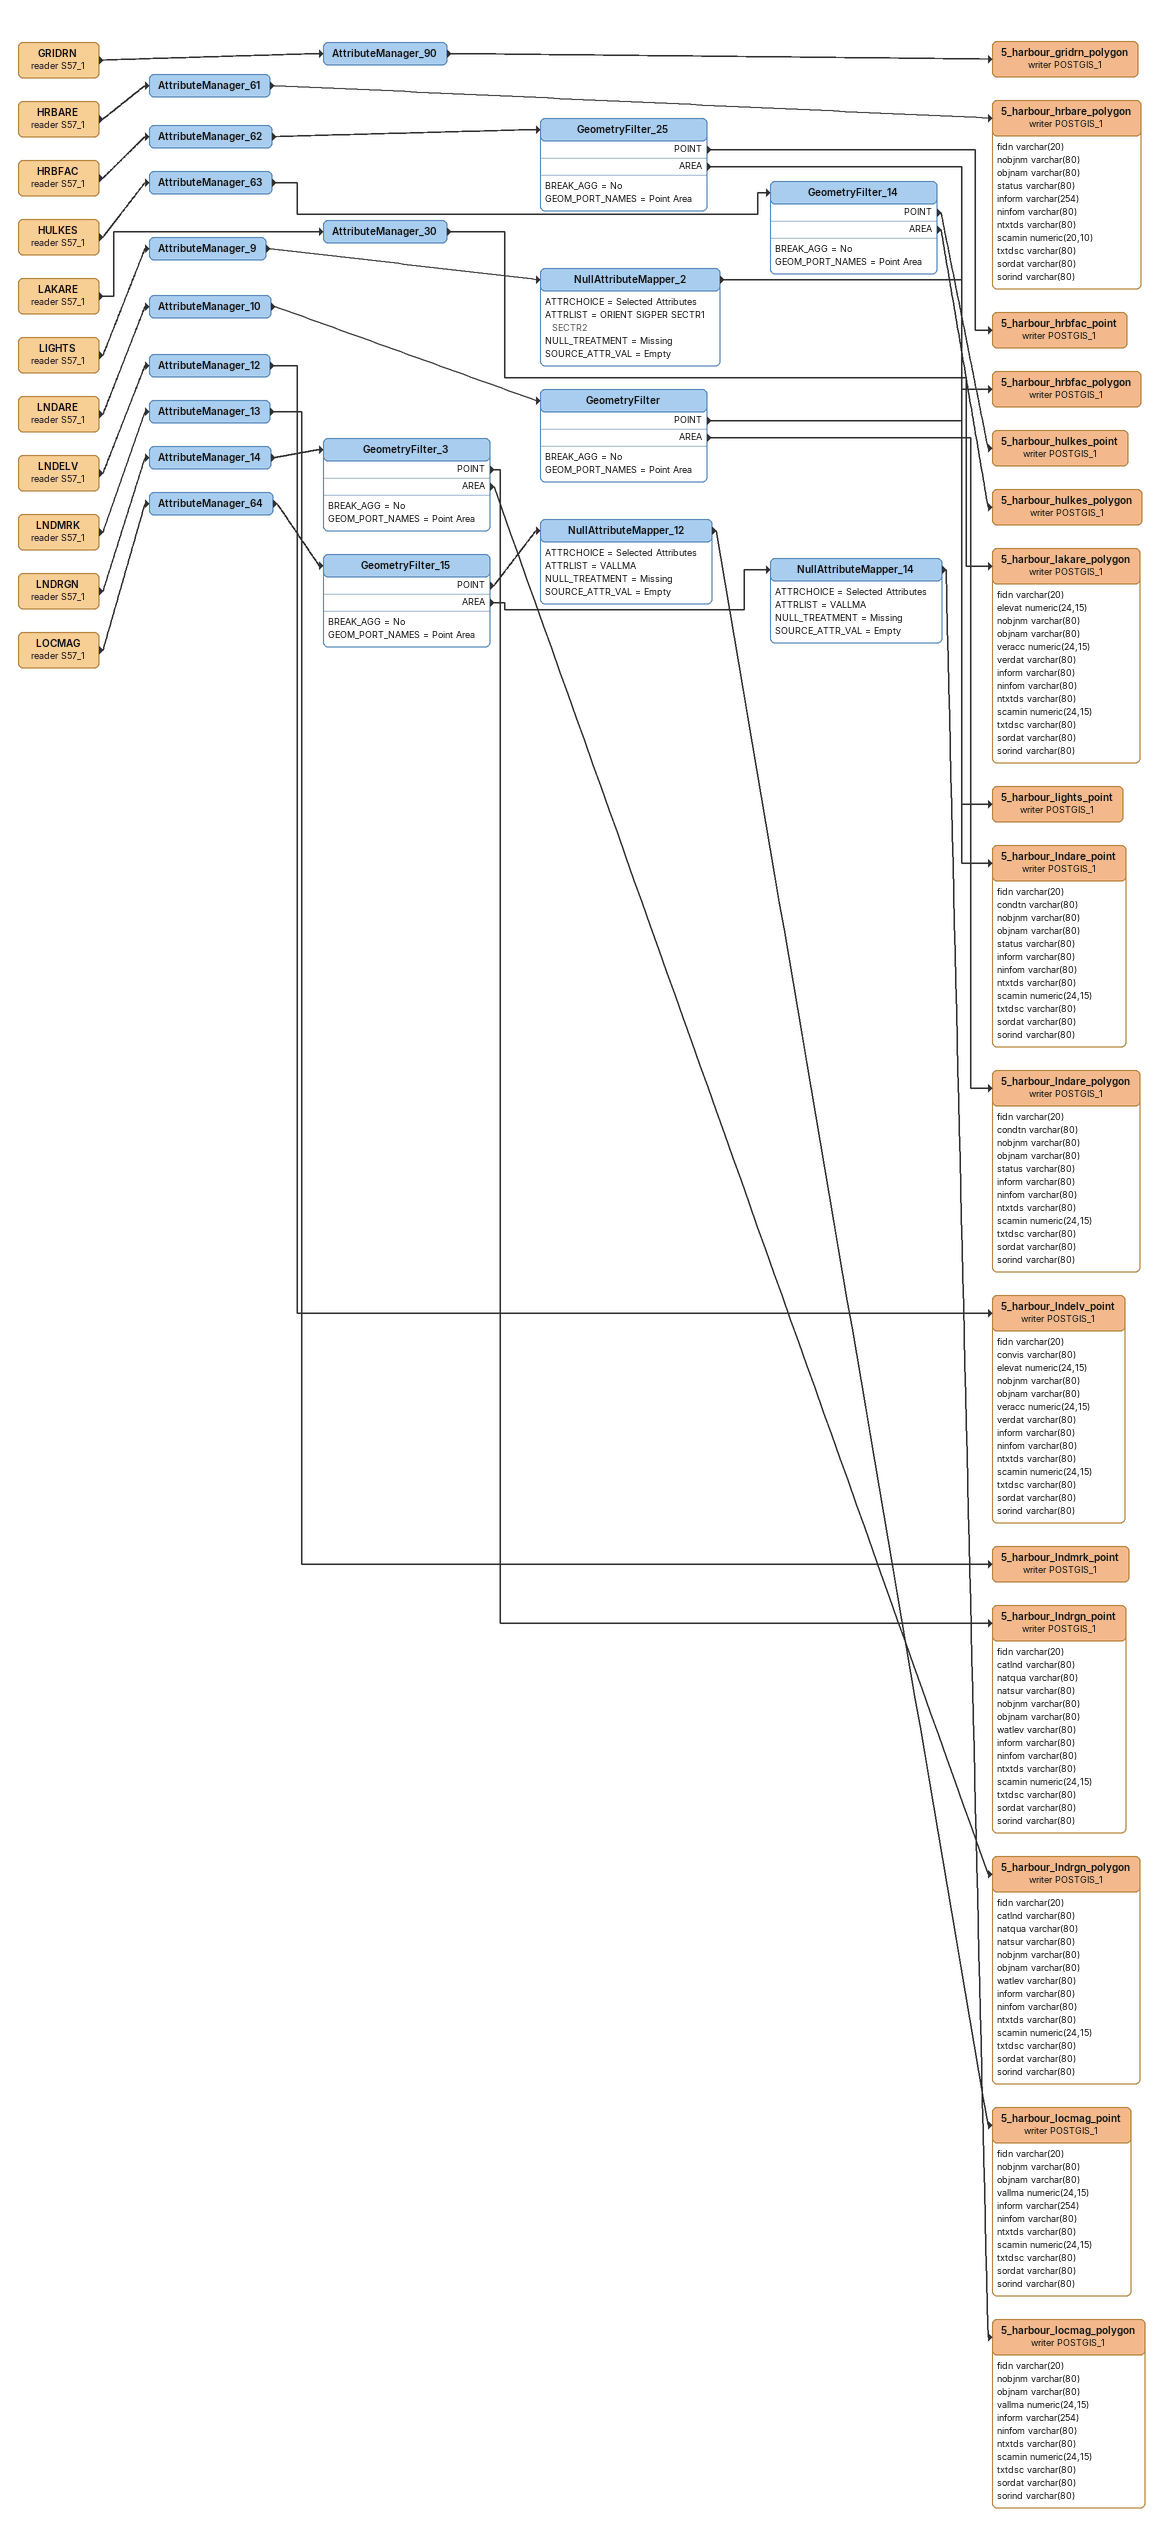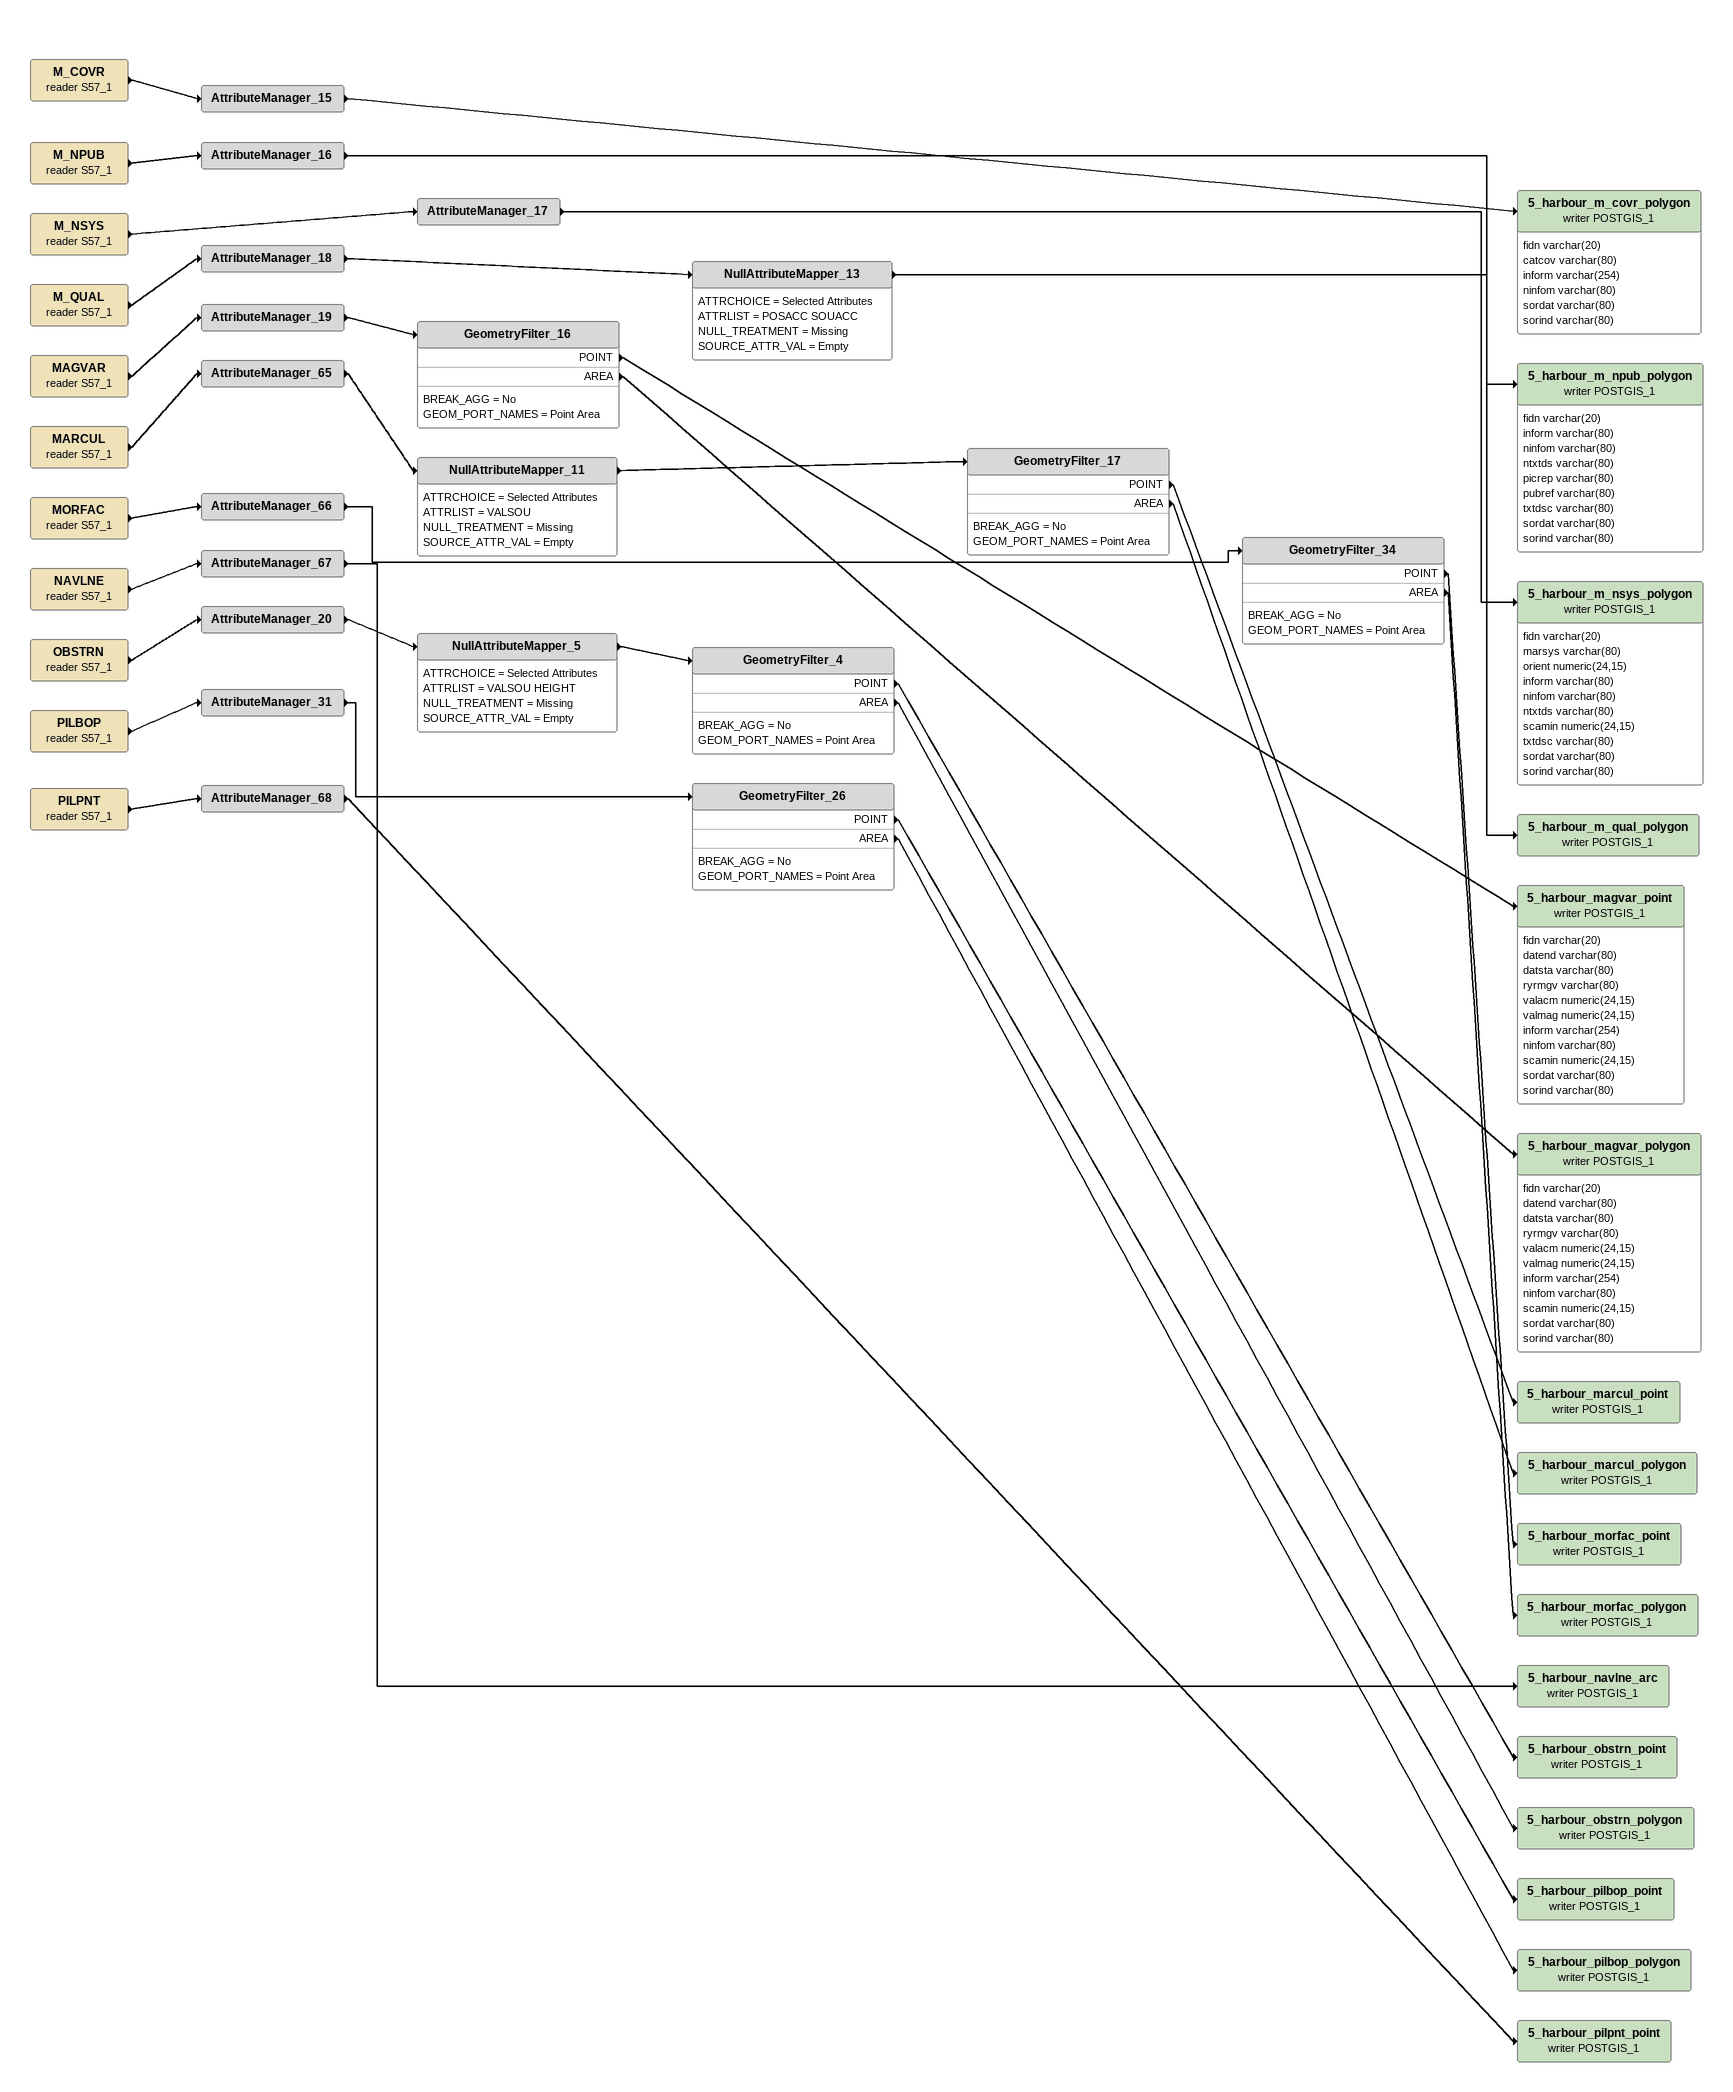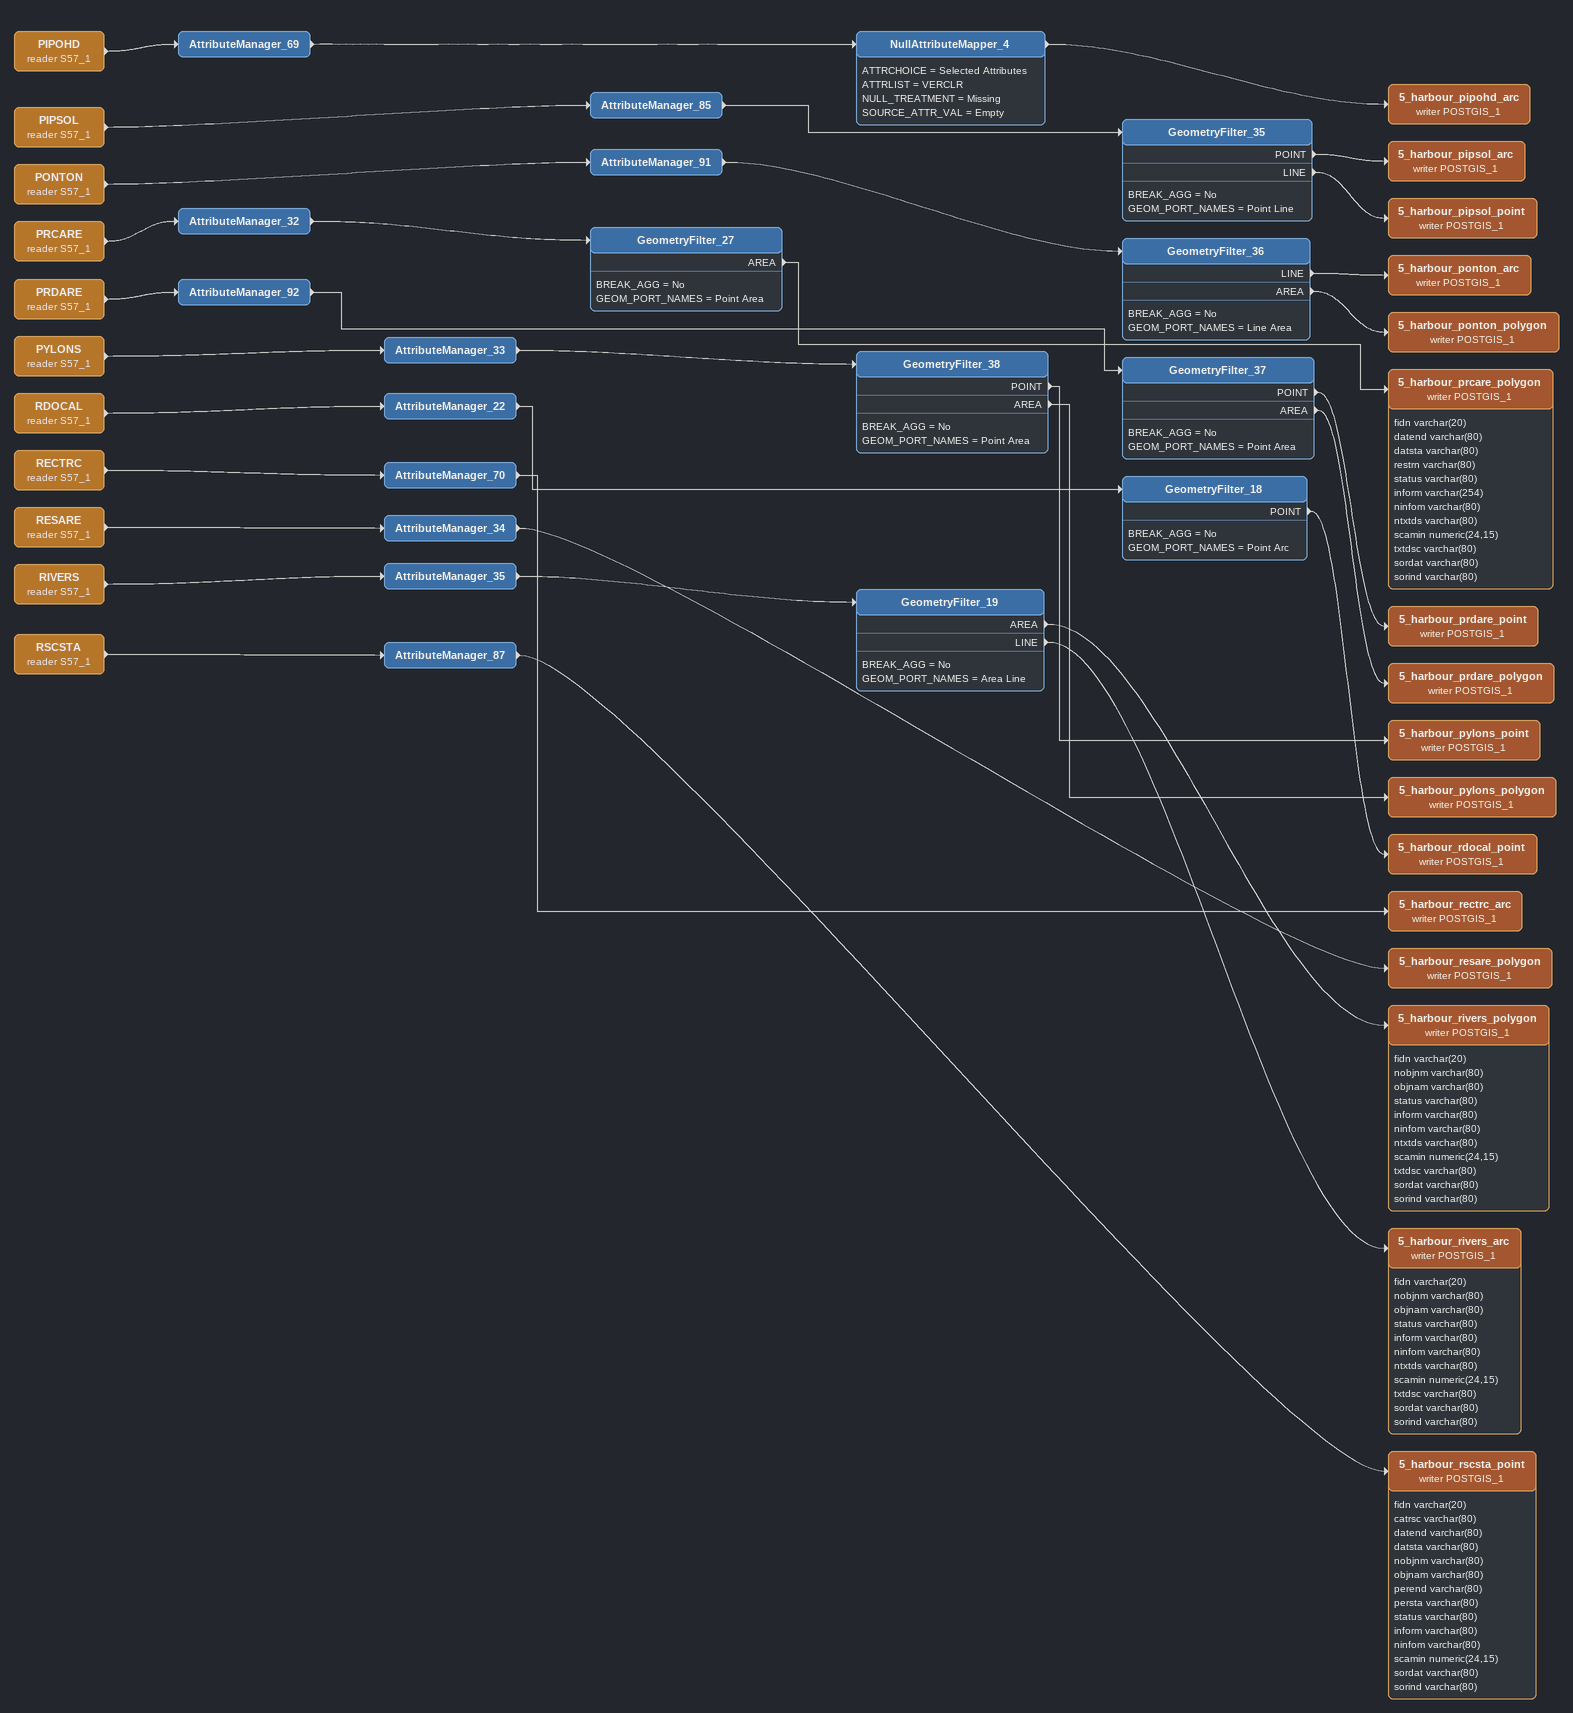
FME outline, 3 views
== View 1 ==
GRIDRN (reader S57_1)
    -> AttributeManager_90
AttributeManager_90
    -> 5_harbour_gridrn_polygon (writer POSTGIS_1)
5_harbour_gridrn_polygon (writer POSTGIS_1)
HRBARE (reader S57_1)
    -> AttributeManager_61
AttributeManager_61
    -> 5_harbour_hrbare_polygon (writer POSTGIS_1)
5_harbour_hrbare_polygon (writer POSTGIS_1)
    attributes: fidn varchar(20), nobjnm varchar(80), objnam varchar(80), status varchar(80), inform varchar(254), ninfom varchar(80), ntxtds varchar(80), scamin numeric(20,10), txtdsc varchar(80), sordat varchar(80), sorind varchar(80)
HRBFAC (reader S57_1)
    -> AttributeManager_62
AttributeManager_62
    -> GeometryFilter_25
GeometryFilter_25
    BREAK_AGG = No
    GEOM_PORT_NAMES = Point Area
    POINT -> 5_harbour_hrbfac_point (writer POSTGIS_1)
    AREA -> 5_harbour_hrbfac_polygon (writer POSTGIS_1)
5_harbour_hrbfac_point (writer POSTGIS_1)
5_harbour_hrbfac_polygon (writer POSTGIS_1)
HULKES (reader S57_1)
    -> AttributeManager_63
AttributeManager_63
    -> GeometryFilter_14
GeometryFilter_14
    BREAK_AGG = No
    GEOM_PORT_NAMES = Point Area
    POINT -> 5_harbour_hulkes_point (writer POSTGIS_1)
    AREA -> 5_harbour_hulkes_polygon (writer POSTGIS_1)
5_harbour_hulkes_point (writer POSTGIS_1)
5_harbour_hulkes_polygon (writer POSTGIS_1)
LAKARE (reader S57_1)
    -> AttributeManager_30
AttributeManager_30
    -> 5_harbour_lakare_polygon (writer POSTGIS_1)
5_harbour_lakare_polygon (writer POSTGIS_1)
    attributes: fidn varchar(20), elevat numeric(24,15), nobjnm varchar(80), objnam varchar(80), veracc numeric(24,15), verdat varchar(80), inform varchar(80), ninfom varchar(80), ntxtds varchar(80), scamin numeric(24,15), txtdsc varchar(80), sordat varchar(80), sorind varchar(80)
LIGHTS (reader S57_1)
    -> AttributeManager_9
AttributeManager_9
    -> NullAttributeMapper_2
NullAttributeMapper_2
    ATTRCHOICE = Selected Attributes
    ATTRLIST = ORIENT SIGPER SECTR1 SECTR2
    NULL_TREATMENT = Missing
    SOURCE_ATTR_VAL = Empty
    -> 5_harbour_lights_point (writer POSTGIS_1)
5_harbour_lights_point (writer POSTGIS_1)
LNDARE (reader S57_1)
    -> AttributeManager_10
AttributeManager_10
    -> GeometryFilter
GeometryFilter
    BREAK_AGG = No
    GEOM_PORT_NAMES = Point Area
    POINT -> 5_harbour_lndare_point (writer POSTGIS_1)
    AREA -> 5_harbour_lndare_polygon (writer POSTGIS_1)
5_harbour_lndare_point (writer POSTGIS_1)
    attributes: fidn varchar(20), condtn varchar(80), nobjnm varchar(80), objnam varchar(80), status varchar(80), inform varchar(80), ninfom varchar(80), ntxtds varchar(80), scamin numeric(24,15), txtdsc varchar(80), sordat varchar(80), sorind varchar(80)
5_harbour_lndare_polygon (writer POSTGIS_1)
    attributes: fidn varchar(20), condtn varchar(80), nobjnm varchar(80), objnam varchar(80), status varchar(80), inform varchar(80), ninfom varchar(80), ntxtds varchar(80), scamin numeric(24,15), txtdsc varchar(80), sordat varchar(80), sorind varchar(80)
LNDELV (reader S57_1)
    -> AttributeManager_12
AttributeManager_12
    -> 5_harbour_lndelv_point (writer POSTGIS_1)
5_harbour_lndelv_point (writer POSTGIS_1)
    attributes: fidn varchar(20), convis varchar(80), elevat numeric(24,15), nobjnm varchar(80), objnam varchar(80), veracc numeric(24,15), verdat varchar(80), inform varchar(80), ninfom varchar(80), ntxtds varchar(80), scamin numeric(24,15), txtdsc varchar(80), sordat varchar(80), sorind varchar(80)
LNDMRK (reader S57_1)
    -> AttributeManager_13
AttributeManager_13
    -> 5_harbour_lndmrk_point (writer POSTGIS_1)
5_harbour_lndmrk_point (writer POSTGIS_1)
LNDRGN (reader S57_1)
    -> AttributeManager_14
AttributeManager_14
    -> GeometryFilter_3
GeometryFilter_3
    BREAK_AGG = No
    GEOM_PORT_NAMES = Point Area
    POINT -> 5_harbour_lndrgn_point (writer POSTGIS_1)
    AREA -> 5_harbour_lndrgn_polygon (writer POSTGIS_1)
5_harbour_lndrgn_point (writer POSTGIS_1)
    attributes: fidn varchar(20), catlnd varchar(80), natqua varchar(80), natsur varchar(80), nobjnm varchar(80), objnam varchar(80), watlev varchar(80), inform varchar(80), ninfom varchar(80), ntxtds varchar(80), scamin numeric(24,15), txtdsc varchar(80), sordat varchar(80), sorind varchar(80)
5_harbour_lndrgn_polygon (writer POSTGIS_1)
    attributes: fidn varchar(20), catlnd varchar(80), natqua varchar(80), natsur varchar(80), nobjnm varchar(80), objnam varchar(80), watlev varchar(80), inform varchar(80), ninfom varchar(80), ntxtds varchar(80), scamin numeric(24,15), txtdsc varchar(80), sordat varchar(80), sorind varchar(80)
LOCMAG (reader S57_1)
    -> AttributeManager_64
AttributeManager_64
    -> GeometryFilter_15
GeometryFilter_15
    BREAK_AGG = No
    GEOM_PORT_NAMES = Point Area
    POINT -> NullAttributeMapper_12
    AREA -> NullAttributeMapper_14
NullAttributeMapper_12
    ATTRCHOICE = Selected Attributes
    ATTRLIST = VALLMA
    NULL_TREATMENT = Missing
    SOURCE_ATTR_VAL = Empty
    -> 5_harbour_locmag_point (writer POSTGIS_1)
5_harbour_locmag_point (writer POSTGIS_1)
    attributes: fidn varchar(20), nobjnm varchar(80), objnam varchar(80), vallma numeric(24,15), inform varchar(254), ninfom varchar(80), ntxtds varchar(80), scamin numeric(24,15), txtdsc varchar(80), sordat varchar(80), sorind varchar(80)
NullAttributeMapper_14
    ATTRCHOICE = Selected Attributes
    ATTRLIST = VALLMA
    NULL_TREATMENT = Missing
    SOURCE_ATTR_VAL = Empty
    -> 5_harbour_locmag_polygon (writer POSTGIS_1)
5_harbour_locmag_polygon (writer POSTGIS_1)
    attributes: fidn varchar(20), nobjnm varchar(80), objnam varchar(80), vallma numeric(24,15), inform varchar(254), ninfom varchar(80), ntxtds varchar(80), scamin numeric(24,15), txtdsc varchar(80), sordat varchar(80), sorind varchar(80)

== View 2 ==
M_COVR (reader S57_1)
    -> AttributeManager_15
AttributeManager_15
    -> 5_harbour_m_covr_polygon (writer POSTGIS_1)
5_harbour_m_covr_polygon (writer POSTGIS_1)
    attributes: fidn varchar(20), catcov varchar(80), inform varchar(254), ninfom varchar(80), sordat varchar(80), sorind varchar(80)
M_NPUB (reader S57_1)
    -> AttributeManager_16
AttributeManager_16
    -> 5_harbour_m_npub_polygon (writer POSTGIS_1)
5_harbour_m_npub_polygon (writer POSTGIS_1)
    attributes: fidn varchar(20), inform varchar(80), ninfom varchar(80), ntxtds varchar(80), picrep varchar(80), pubref varchar(80), txtdsc varchar(80), sordat varchar(80), sorind varchar(80)
M_NSYS (reader S57_1)
    -> AttributeManager_17
AttributeManager_17
    -> 5_harbour_m_nsys_polygon (writer POSTGIS_1)
5_harbour_m_nsys_polygon (writer POSTGIS_1)
    attributes: fidn varchar(20), marsys varchar(80), orient numeric(24,15), inform varchar(80), ninfom varchar(80), ntxtds varchar(80), scamin numeric(24,15), txtdsc varchar(80), sordat varchar(80), sorind varchar(80)
M_QUAL (reader S57_1)
    -> AttributeManager_18
AttributeManager_18
    -> NullAttributeMapper_13
NullAttributeMapper_13
    ATTRCHOICE = Selected Attributes
    ATTRLIST = POSACC SOUACC
    NULL_TREATMENT = Missing
    SOURCE_ATTR_VAL = Empty
    -> 5_harbour_m_qual_polygon (writer POSTGIS_1)
5_harbour_m_qual_polygon (writer POSTGIS_1)
MAGVAR (reader S57_1)
    -> AttributeManager_19
AttributeManager_19
    -> GeometryFilter_16
GeometryFilter_16
    BREAK_AGG = No
    GEOM_PORT_NAMES = Point Area
    POINT -> 5_harbour_magvar_point (writer POSTGIS_1)
    AREA -> 5_harbour_magvar_polygon (writer POSTGIS_1)
5_harbour_magvar_point (writer POSTGIS_1)
    attributes: fidn varchar(20), datend varchar(80), datsta varchar(80), ryrmgv varchar(80), valacm numeric(24,15), valmag numeric(24,15), inform varchar(254), ninfom varchar(80), scamin numeric(24,15), sordat varchar(80), sorind varchar(80)
5_harbour_magvar_polygon (writer POSTGIS_1)
    attributes: fidn varchar(20), datend varchar(80), datsta varchar(80), ryrmgv varchar(80), valacm numeric(24,15), valmag numeric(24,15), inform varchar(254), ninfom varchar(80), scamin numeric(24,15), sordat varchar(80), sorind varchar(80)
MARCUL (reader S57_1)
    -> AttributeManager_65
AttributeManager_65
    -> NullAttributeMapper_11
NullAttributeMapper_11
    ATTRCHOICE = Selected Attributes
    ATTRLIST = VALSOU
    NULL_TREATMENT = Missing
    SOURCE_ATTR_VAL = Empty
    -> GeometryFilter_17
GeometryFilter_17
    BREAK_AGG = No
    GEOM_PORT_NAMES = Point Area
    POINT -> 5_harbour_marcul_point (writer POSTGIS_1)
    AREA -> 5_harbour_marcul_polygon (writer POSTGIS_1)
5_harbour_marcul_point (writer POSTGIS_1)
5_harbour_marcul_polygon (writer POSTGIS_1)
MORFAC (reader S57_1)
    -> AttributeManager_66
AttributeManager_66
    -> GeometryFilter_34
GeometryFilter_34
    BREAK_AGG = No
    GEOM_PORT_NAMES = Point Area
    POINT -> 5_harbour_morfac_point (writer POSTGIS_1)
    AREA -> 5_harbour_morfac_polygon (writer POSTGIS_1)
5_harbour_morfac_point (writer POSTGIS_1)
5_harbour_morfac_polygon (writer POSTGIS_1)
NAVLNE (reader S57_1)
    -> AttributeManager_67
AttributeManager_67
    -> 5_harbour_navlne_arc (writer POSTGIS_1)
5_harbour_navlne_arc (writer POSTGIS_1)
OBSTRN (reader S57_1)
    -> AttributeManager_20
AttributeManager_20
    -> NullAttributeMapper_5
NullAttributeMapper_5
    ATTRCHOICE = Selected Attributes
    ATTRLIST = VALSOU HEIGHT
    NULL_TREATMENT = Missing
    SOURCE_ATTR_VAL = Empty
    -> GeometryFilter_4
GeometryFilter_4
    BREAK_AGG = No
    GEOM_PORT_NAMES = Point Area
    POINT -> 5_harbour_obstrn_point (writer POSTGIS_1)
    AREA -> 5_harbour_obstrn_polygon (writer POSTGIS_1)
5_harbour_obstrn_point (writer POSTGIS_1)
5_harbour_obstrn_polygon (writer POSTGIS_1)
PILBOP (reader S57_1)
    -> AttributeManager_31
AttributeManager_31
    -> GeometryFilter_26
GeometryFilter_26
    BREAK_AGG = No
    GEOM_PORT_NAMES = Point Area
    POINT -> 5_harbour_pilbop_point (writer POSTGIS_1)
    AREA -> 5_harbour_pilbop_polygon (writer POSTGIS_1)
5_harbour_pilbop_point (writer POSTGIS_1)
5_harbour_pilbop_polygon (writer POSTGIS_1)
PILPNT (reader S57_1)
    -> AttributeManager_68
AttributeManager_68
    -> 5_harbour_pilpnt_point (writer POSTGIS_1)
5_harbour_pilpnt_point (writer POSTGIS_1)

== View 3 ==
PIPOHD (reader S57_1)
    -> AttributeManager_69
AttributeManager_69
    -> NullAttributeMapper_4
NullAttributeMapper_4
    ATTRCHOICE = Selected Attributes
    ATTRLIST = VERCLR
    NULL_TREATMENT = Missing
    SOURCE_ATTR_VAL = Empty
    -> 5_harbour_pipohd_arc (writer POSTGIS_1)
5_harbour_pipohd_arc (writer POSTGIS_1)
PIPSOL (reader S57_1)
    -> AttributeManager_85
AttributeManager_85
    -> GeometryFilter_35
GeometryFilter_35
    BREAK_AGG = No
    GEOM_PORT_NAMES = Point Line
    POINT -> 5_harbour_pipsol_arc (writer POSTGIS_1)
    LINE -> 5_harbour_pipsol_point (writer POSTGIS_1)
5_harbour_pipsol_arc (writer POSTGIS_1)
5_harbour_pipsol_point (writer POSTGIS_1)
PONTON (reader S57_1)
    -> AttributeManager_91
AttributeManager_91
    -> GeometryFilter_36
GeometryFilter_36
    BREAK_AGG = No
    GEOM_PORT_NAMES = Line Area
    LINE -> 5_harbour_ponton_arc (writer POSTGIS_1)
    AREA -> 5_harbour_ponton_polygon (writer POSTGIS_1)
5_harbour_ponton_arc (writer POSTGIS_1)
5_harbour_ponton_polygon (writer POSTGIS_1)
PRCARE (reader S57_1)
    -> AttributeManager_32
AttributeManager_32
    -> GeometryFilter_27
GeometryFilter_27
    BREAK_AGG = No
    GEOM_PORT_NAMES = Point Area
    AREA -> 5_harbour_prcare_polygon (writer POSTGIS_1)
5_harbour_prcare_polygon (writer POSTGIS_1)
    attributes: fidn varchar(20), datend varchar(80), datsta varchar(80), restrn varchar(80), status varchar(80), inform varchar(254), ninfom varchar(80), ntxtds varchar(80), scamin numeric(24,15), txtdsc varchar(80), sordat varchar(80), sorind varchar(80)
PRDARE (reader S57_1)
    -> AttributeManager_92
AttributeManager_92
    -> GeometryFilter_37
GeometryFilter_37
    BREAK_AGG = No
    GEOM_PORT_NAMES = Point Area
    POINT -> 5_harbour_prdare_point (writer POSTGIS_1)
    AREA -> 5_harbour_prdare_polygon (writer POSTGIS_1)
5_harbour_prdare_point (writer POSTGIS_1)
5_harbour_prdare_polygon (writer POSTGIS_1)
PYLONS (reader S57_1)
    -> AttributeManager_33
AttributeManager_33
    -> GeometryFilter_38
GeometryFilter_38
    BREAK_AGG = No
    GEOM_PORT_NAMES = Point Area
    POINT -> 5_harbour_pylons_point (writer POSTGIS_1)
    AREA -> 5_harbour_pylons_polygon (writer POSTGIS_1)
5_harbour_pylons_point (writer POSTGIS_1)
5_harbour_pylons_polygon (writer POSTGIS_1)
RDOCAL (reader S57_1)
    -> AttributeManager_22
AttributeManager_22
    -> GeometryFilter_18
GeometryFilter_18
    BREAK_AGG = No
    GEOM_PORT_NAMES = Point Arc
    POINT -> 5_harbour_rdocal_point (writer POSTGIS_1)
5_harbour_rdocal_point (writer POSTGIS_1)
RECTRC (reader S57_1)
    -> AttributeManager_70
AttributeManager_70
    -> 5_harbour_rectrc_arc (writer POSTGIS_1)
5_harbour_rectrc_arc (writer POSTGIS_1)
RESARE (reader S57_1)
    -> AttributeManager_34
AttributeManager_34
    -> 5_harbour_resare_polygon (writer POSTGIS_1)
5_harbour_resare_polygon (writer POSTGIS_1)
RIVERS (reader S57_1)
    -> AttributeManager_35
AttributeManager_35
    -> GeometryFilter_19
GeometryFilter_19
    BREAK_AGG = No
    GEOM_PORT_NAMES = Area Line
    AREA -> 5_harbour_rivers_polygon (writer POSTGIS_1)
    LINE -> 5_harbour_rivers_arc (writer POSTGIS_1)
5_harbour_rivers_polygon (writer POSTGIS_1)
    attributes: fidn varchar(20), nobjnm varchar(80), objnam varchar(80), status varchar(80), inform varchar(80), ninfom varchar(80), ntxtds varchar(80), scamin numeric(24,15), txtdsc varchar(80), sordat varchar(80), sorind varchar(80)
5_harbour_rivers_arc (writer POSTGIS_1)
    attributes: fidn varchar(20), nobjnm varchar(80), objnam varchar(80), status varchar(80), inform varchar(80), ninfom varchar(80), ntxtds varchar(80), scamin numeric(24,15), txtdsc varchar(80), sordat varchar(80), sorind varchar(80)
RSCSTA (reader S57_1)
    -> AttributeManager_87
AttributeManager_87
    -> 5_harbour_rscsta_point (writer POSTGIS_1)
5_harbour_rscsta_point (writer POSTGIS_1)
    attributes: fidn varchar(20), catrsc varchar(80), datend varchar(80), datsta varchar(80), nobjnm varchar(80), objnam varchar(80), perend varchar(80), persta varchar(80), status varchar(80), inform varchar(80), ninfom varchar(80), scamin numeric(24,15), sordat varchar(80), sorind varchar(80)
